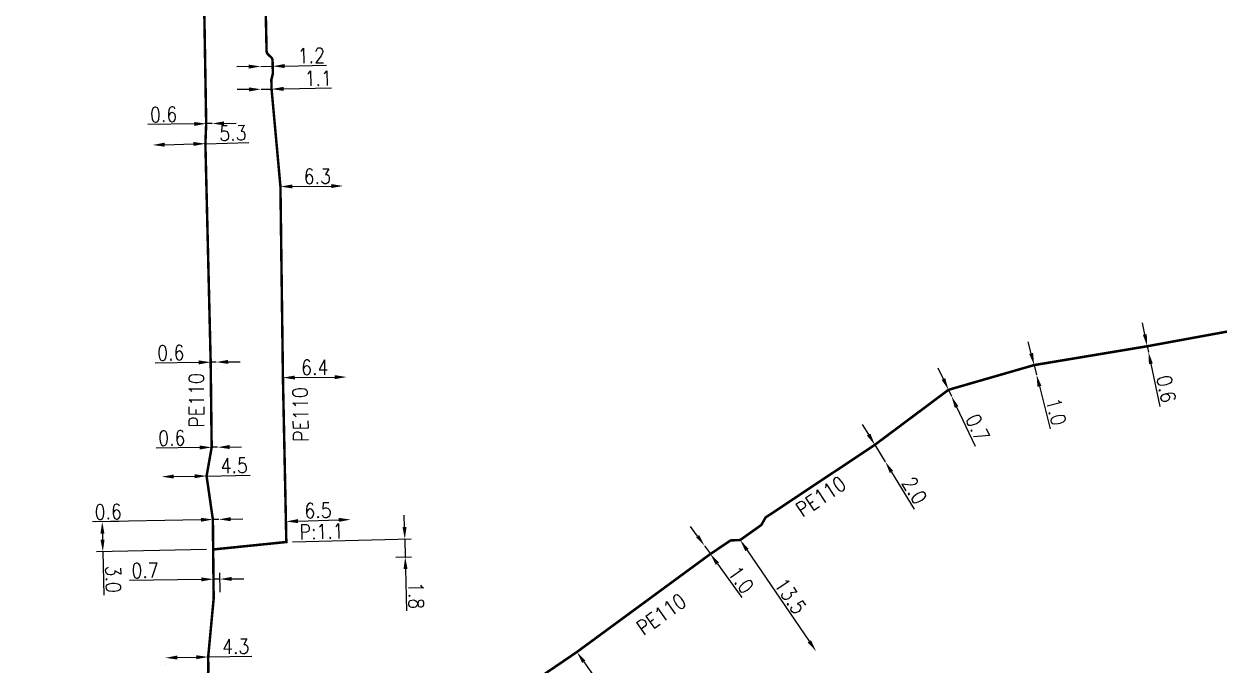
# Model space of a CAD drawing. Header units: millimetres. Extents: x 133989 to 135004, y 130988 to 132014.
# Drawn here: x 134310.6 to 134430.5, y 131575.8 to 131640.1 of the extents above; entities that cross this region are included whole.
import ezdxf
from ezdxf.enums import TextEntityAlignment as Align

# ---------------------------------------------------------------- set-up
doc = ezdxf.new("R2010")
doc.units = ezdxf.units.MM
doc.header["$PDMODE"] = 34
doc.linetypes.add('L_25_PE', pattern=[2000, 1000, 1000])
doc.layers.get('Defpoints').update_dxf_attribs({"linetype": 'CONTINUOUS'})
doc.layers.add('L_150', color=1, linetype='CONTINUOUS')
doc.styles.get("Standard").update_dxf_attribs({"font": 'romans.shx', "width": 0.85})
doc.dimstyles.get("Standard").update_dxf_attribs({"dimtxt": 1.5, "dimasz": 1.2, "dimexe": 0.625, "dimexo": 0.625, "dimgap": 0.25, "dimtad": 1, "dimdec": 1, "dimzin": 0, "dimdsep": 46, "dimtxsty": 'Standard', "dimcen": -0.5, "dimadec": 0, "dimazin": 0, "dimtfac": 1, "dimtdec": 1, "dimtmove": 0, "dimatfit": 3, "dimfxl": 0, "dimtolj": 1, "dimtzin": 0, "dimarcsym": 0})

# ---------------------------------------------------------------- blocks, each defined once
blk = doc.blocks.new('*D29')
at = {"layer": 'Defpoints', "color": 0, "linetype": 'Continuous', "transparency": 16777216}
for p in [(134366.09, 131577.07), (134373.86, 131566.03), (134373.86, 131566.03)]:
    blk.add_point(p, dxfattribs=at)
at = {"layer": 'L_150', "color": 0, "linetype": 'Continuous', "lineweight": -2, "transparency": 16777216}
blk.add_line((134366.78, 131576.09), (134373.16, 131567.01), dxfattribs=at)
at = {"layer": 'L_150', "color": 0, "linetype": 'Continuous', "transparency": 16777216}
for points in [[(134366.94, 131576.21), (134366.61, 131575.98), (134366.09, 131577.07)], [(134373.33, 131567.13), (134373, 131566.9), (134373.86, 131566.03)]]:
    blk.add_solid(points, dxfattribs=at)
at = {"layer": 'L_150', "color": 0, "linetype": 'Continuous', "transparency": 16777216, "insert": (134370.79, 131572.13), "char_height": 1.5, "attachment_point": 5, "rotation": 305.1283}
blk.add_mtext('\\A1;13.5', dxfattribs=at)
blk = doc.blocks.new('*D51')
at = {"layer": 'Defpoints', "color": 0, "linetype": 'Continuous', "transparency": 16777216}
for p in [(134324.79, 131576.48), (134324.79, 131576.48), (134329.09, 131576.57)]:
    blk.add_point(p, dxfattribs=at)
at = {"layer": 'L_150', "color": 0, "linetype": 'Continuous', "lineweight": -2, "transparency": 16777216}
for p, q in [((134324.8, 131575.86), (134324.8, 131575.86)), ((134325.99, 131576.51), (134327.89, 131576.54)), ((134329.09, 131576.57), (134333.46, 131576.66)), ((134329.1, 131575.94), (134329.1, 131575.94))]:
    blk.add_line(p, q, dxfattribs=at)
at = {"layer": 'L_150', "color": 0, "linetype": 'Continuous', "transparency": 16777216}
for points in [[(134325.99, 131576.71), (134325.99, 131576.31), (134324.79, 131576.48)], [(134327.89, 131576.74), (134327.89, 131576.34), (134329.09, 131576.57)]]:
    blk.add_solid(points, dxfattribs=at)
at = {"layer": 'L_150', "color": 0, "linetype": 'Continuous', "transparency": 16777216, "insert": (134331.85, 131577.63), "char_height": 1.5, "attachment_point": 5, "rotation": 1.1714}
blk.add_mtext('\\A1;4.3', dxfattribs=at)
blk = doc.blocks.new('*D52')
at = {"layer": 'Defpoints', "color": 0, "linetype": 'Continuous', "transparency": 16777216}
for p in [(134320.73, 131590.18), (134318.46, 131590.13), (134329.56, 131587.35)]:
    blk.add_point(p, dxfattribs=at)
at = {"layer": 'L_150', "color": 0, "linetype": 'Continuous', "lineweight": -2, "transparency": 16777216}
for p, q in [((134320.11, 131590.16), (134317.83, 131590.12)), ((134318.48, 131588.93), (134318.49, 131588.33)), ((134328.93, 131587.34), (134317.89, 131587.12)), ((134318.52, 131587.13), (134318.61, 131582.76))]:
    blk.add_line(p, q, dxfattribs=at)
at = {"layer": 'L_150', "color": 0, "linetype": 'Continuous', "transparency": 16777216}
for points in [[(134318.68, 131588.94), (134318.28, 131588.93), (134318.46, 131590.13)], [(134318.69, 131588.33), (134318.29, 131588.33), (134318.52, 131587.13)]]:
    blk.add_solid(points, dxfattribs=at)
at = {"layer": 'L_150', "color": 0, "linetype": 'Continuous', "transparency": 16777216, "insert": (134319.57, 131584.37), "char_height": 1.5, "attachment_point": 5, "rotation": 271.1636}
blk.add_mtext('\\A1;3.0', dxfattribs=at)
blk = doc.blocks.new('*D53')
at = {"layer": 'Defpoints', "color": 0, "linetype": 'Continuous', "transparency": 16777216}
for p in [(134329.56, 131590.36), (134330.16, 131590.37), (134330.16, 131590.37)]:
    blk.add_point(p, dxfattribs=at)
at = {"layer": 'L_150', "color": 0, "linetype": 'Continuous', "lineweight": -2, "transparency": 16777216}
for p, q in [((134328.36, 131590.33), (134317.49, 131590.11)), ((134330.16, 131590.37), (134329.56, 131590.36)), ((134331.36, 131590.39), (134332.56, 131590.42)), ((134329.57, 131589.73), (134329.57, 131589.73)), ((134330.17, 131589.74), (134330.17, 131589.74))]:
    blk.add_line(p, q, dxfattribs=at)
at = {"layer": 'L_150', "color": 0, "linetype": 'Continuous', "transparency": 16777216}
for points in [[(134328.36, 131590.53), (134328.36, 131590.13), (134329.56, 131590.36)], [(134331.35, 131590.59), (134331.36, 131590.19), (134330.16, 131590.37)]]:
    blk.add_solid(points, dxfattribs=at)
at = {"layer": 'L_150', "color": 0, "linetype": 'Continuous', "transparency": 16777216, "insert": (134319.06, 131591.14), "char_height": 1.5, "attachment_point": 5, "rotation": 1.1636}
blk.add_mtext('\\A1;0.6', dxfattribs=at)
blk = doc.blocks.new('*D54')
at = {"layer": 'Defpoints', "color": 0, "linetype": 'Continuous', "transparency": 16777216}
for p in [(134324.43, 131594.65), (134324.43, 131594.65), (134328.93, 131594.72)]:
    blk.add_point(p, dxfattribs=at)
at = {"layer": 'L_150', "color": 0, "linetype": 'Continuous', "lineweight": -2, "transparency": 16777216}
for p, q in [((134325.63, 131594.67), (134327.73, 131594.7)), ((134328.93, 131594.72), (134333.3, 131594.79))]:
    blk.add_line(p, q, dxfattribs=at)
at = {"layer": 'L_150', "color": 0, "linetype": 'Continuous', "transparency": 16777216}
for points in [[(134325.63, 131594.87), (134325.63, 131594.47), (134324.43, 131594.65)], [(134327.73, 131594.9), (134327.73, 131594.5), (134328.93, 131594.72)]]:
    blk.add_solid(points, dxfattribs=at)
at = {"layer": 'L_150', "color": 0, "linetype": 'Continuous', "transparency": 16777216, "insert": (134331.7, 131595.77), "char_height": 1.5, "attachment_point": 5, "rotation": 0.9589}
blk.add_mtext('\\A1;4.5', dxfattribs=at)
blk = doc.blocks.new('*D55')
at = {"layer": 'Defpoints', "color": 0, "linetype": 'Continuous', "transparency": 16777216}
for p in [(134329.44, 131597.6), (134330.04, 131597.61), (134330.04, 131597.61)]:
    blk.add_point(p, dxfattribs=at)
at = {"layer": 'L_150', "color": 0, "linetype": 'Continuous', "lineweight": -2, "transparency": 16777216}
for p, q in [((134328.24, 131597.58), (134323.87, 131597.5)), ((134330.04, 131597.61), (134329.44, 131597.6)), ((134331.24, 131597.63), (134332.44, 131597.65))]:
    blk.add_line(p, q, dxfattribs=at)
at = {"layer": 'L_150', "color": 0, "linetype": 'Continuous', "transparency": 16777216}
for points in [[(134328.23, 131597.78), (134328.24, 131597.38), (134329.44, 131597.6)], [(134331.23, 131597.83), (134331.24, 131597.43), (134330.04, 131597.61)]]:
    blk.add_solid(points, dxfattribs=at)
at = {"layer": 'L_150', "color": 0, "linetype": 'Continuous', "transparency": 16777216, "insert": (134325.44, 131598.53), "char_height": 1.5, "attachment_point": 5, "rotation": 0.9617}
blk.add_mtext('\\A1;0.6', dxfattribs=at)
blk = doc.blocks.new('*D56')
at = {"layer": 'Defpoints', "color": 0, "linetype": 'Continuous', "transparency": 16777216}
for p in [(134329.34, 131606.14), (134329.89, 131606.15), (134329.89, 131606.15)]:
    blk.add_point(p, dxfattribs=at)
at = {"layer": 'L_150', "color": 0, "linetype": 'Continuous', "lineweight": -2, "transparency": 16777216}
for p, q in [((134328.14, 131606.12), (134323.77, 131606.04)), ((134329.89, 131606.15), (134329.34, 131606.14)), ((134331.09, 131606.17), (134332.29, 131606.19)), ((134329.35, 131605.51), (134329.35, 131605.51)), ((134329.9, 131605.52), (134329.9, 131605.52))]:
    blk.add_line(p, q, dxfattribs=at)
at = {"layer": 'L_150', "color": 0, "linetype": 'Continuous', "transparency": 16777216}
for points in [[(134328.14, 131606.32), (134328.15, 131605.92), (134329.34, 131606.14)], [(134331.09, 131606.37), (134331.1, 131605.97), (134329.89, 131606.15)]]:
    blk.add_solid(points, dxfattribs=at)
at = {"layer": 'L_150', "color": 0, "linetype": 'Continuous', "transparency": 16777216, "insert": (134325.34, 131607.07), "char_height": 1.5, "attachment_point": 5, "rotation": 0.9617}
blk.add_mtext('\\A1;0.6', dxfattribs=at)
blk = doc.blocks.new('*D57')
at = {"layer": 'Defpoints', "color": 0, "linetype": 'Continuous', "transparency": 16777216}
for p in [(134323.52, 131627.93), (134323.52, 131627.93), (134328.81, 131628.06)]:
    blk.add_point(p, dxfattribs=at)
at = {"layer": 'L_150', "color": 0, "linetype": 'Continuous', "lineweight": -2, "transparency": 16777216}
for p, q in [((134324.72, 131627.96), (134327.62, 131628.03)), ((134328.81, 131628.06), (134333.18, 131628.17))]:
    blk.add_line(p, q, dxfattribs=at)
at = {"layer": 'L_150', "color": 0, "linetype": 'Continuous', "transparency": 16777216}
for points in [[(134324.71, 131628.16), (134324.72, 131627.76), (134323.52, 131627.93)], [(134327.61, 131628.23), (134327.62, 131627.83), (134328.81, 131628.06)]]:
    blk.add_solid(points, dxfattribs=at)
at = {"layer": 'L_150', "color": 0, "linetype": 'Continuous', "transparency": 16777216, "insert": (134331.57, 131629.13), "char_height": 1.5, "attachment_point": 5, "rotation": 1.433}
blk.add_mtext('\\A1;5.3', dxfattribs=at)
blk = doc.blocks.new('*D58')
at = {"layer": 'Defpoints', "color": 0, "linetype": 'Continuous', "transparency": 16777216}
for p in [(134328.89, 131630.07), (134329.49, 131630.08), (134329.49, 131630.08)]:
    blk.add_point(p, dxfattribs=at)
at = {"layer": 'L_150', "color": 0, "linetype": 'Continuous', "lineweight": -2, "transparency": 16777216}
for p, q in [((134327.69, 131630.04), (134323.05, 131629.97)), ((134329.49, 131630.08), (134328.89, 131630.07)), ((134330.69, 131630.1), (134331.89, 131630.12))]:
    blk.add_line(p, q, dxfattribs=at)
at = {"layer": 'L_150', "color": 0, "linetype": 'Continuous', "transparency": 16777216}
for points in [[(134327.69, 131630.24), (134327.7, 131629.84), (134328.89, 131630.07)], [(134330.69, 131630.3), (134330.69, 131629.9), (134329.49, 131630.08)]]:
    blk.add_solid(points, dxfattribs=at)
at = {"layer": 'L_150', "color": 0, "linetype": 'Continuous', "transparency": 16777216, "insert": (134324.62, 131630.99), "char_height": 1.5, "attachment_point": 5, "rotation": 0.9772}
blk.add_mtext('\\A1;0.6', dxfattribs=at)
blk = doc.blocks.new('*D59')
at = {"layer": 'Defpoints', "color": 0, "linetype": 'Continuous', "transparency": 16777216}
for p in [(134336.93, 131588.1), (134347.3, 131586.56), (134348.86, 131586.6)]:
    blk.add_point(p, dxfattribs=at)
at = {"layer": 'L_150', "color": 0, "linetype": 'Continuous', "lineweight": -2, "transparency": 16777216}
for p, q in [((134348.79, 131589.6), (134348.76, 131590.8)), ((134337.55, 131588.11), (134349.44, 131588.41)), ((134348.82, 131588.4), (134348.86, 131586.6)), ((134347.92, 131586.57), (134349.49, 131586.61)), ((134348.89, 131585.4), (134349, 131581.21))]:
    blk.add_line(p, q, dxfattribs=at)
at = {"layer": 'L_150', "color": 0, "linetype": 'Continuous', "transparency": 16777216}
for points in [[(134348.99, 131589.6), (134348.59, 131589.59), (134348.82, 131588.4)], [(134349.09, 131585.4), (134348.69, 131585.39), (134348.86, 131586.6)]]:
    blk.add_solid(points, dxfattribs=at)
at = {"layer": 'L_150', "color": 0, "linetype": 'Continuous', "transparency": 16777216, "insert": (134349.96, 131582.73), "char_height": 1.5, "attachment_point": 5, "rotation": 271.4348}
blk.add_mtext('\\A1;1.8', dxfattribs=at)
blk = doc.blocks.new('*D60')
at = {"layer": 'Defpoints', "color": 0, "linetype": 'Continuous', "transparency": 16777216}
for p in [(134336.34, 131623.76), (134342.64, 131623.82), (134342.64, 131623.82)]:
    blk.add_point(p, dxfattribs=at)
at = {"layer": 'L_150', "color": 0, "linetype": 'Continuous', "lineweight": -2, "transparency": 16777216}
blk.add_line((134337.54, 131623.77), (134341.44, 131623.81), dxfattribs=at)
at = {"layer": 'L_150', "color": 0, "linetype": 'Continuous', "transparency": 16777216}
for points in [[(134337.54, 131623.97), (134337.54, 131623.57), (134336.34, 131623.76)], [(134341.44, 131624.01), (134341.44, 131623.61), (134342.64, 131623.82)]]:
    blk.add_solid(points, dxfattribs=at)
at = {"layer": 'L_150', "color": 0, "linetype": 'Continuous', "transparency": 16777216, "insert": (134340.04, 131624.79), "char_height": 1.5, "attachment_point": 5, "rotation": 0.5846}
blk.add_mtext('\\A1;6.3', dxfattribs=at)
blk = doc.blocks.new('*D61')
at = {"layer": 'Defpoints', "color": 0, "linetype": 'Continuous', "transparency": 16777216}
for p in [(134334.36, 131635.81), (134334.36, 131635.81), (134335.56, 131635.83)]:
    blk.add_point(p, dxfattribs=at)
at = {"layer": 'L_150', "color": 0, "linetype": 'Continuous', "lineweight": -2, "transparency": 16777216}
for p, q in [((134333.16, 131635.79), (134331.96, 131635.77)), ((134334.36, 131635.81), (134335.56, 131635.83)), ((134336.76, 131635.85), (134340.95, 131635.93))]:
    blk.add_line(p, q, dxfattribs=at)
at = {"layer": 'L_150', "color": 0, "linetype": 'Continuous', "transparency": 16777216}
for points in [[(134333.16, 131635.99), (134333.16, 131635.59), (134334.36, 131635.81)], [(134336.76, 131636.05), (134336.77, 131635.65), (134335.56, 131635.83)]]:
    blk.add_solid(points, dxfattribs=at)
at = {"layer": 'L_150', "color": 0, "linetype": 'Continuous', "transparency": 16777216, "insert": (134339.44, 131636.9), "char_height": 1.5, "attachment_point": 5, "rotation": 0.9835}
blk.add_mtext('\\A1;1.2', dxfattribs=at)
blk = doc.blocks.new('*D62')
at = {"layer": 'Defpoints', "color": 0, "linetype": 'Continuous', "transparency": 16777216}
for p in [(134334.4, 131633.52), (134334.4, 131633.52), (134335.45, 131633.54)]:
    blk.add_point(p, dxfattribs=at)
at = {"layer": 'L_150', "color": 0, "linetype": 'Continuous', "lineweight": -2, "transparency": 16777216}
for p, q in [((134333.2, 131633.5), (134332, 131633.48)), ((134334.39, 131634.15), (134334.39, 131634.15)), ((134334.4, 131633.52), (134335.45, 131633.54)), ((134336.65, 131633.56), (134341.46, 131633.65))]:
    blk.add_line(p, q, dxfattribs=at)
at = {"layer": 'L_150', "color": 0, "linetype": 'Continuous', "transparency": 16777216}
for points in [[(134333.2, 131633.7), (134333.2, 131633.3), (134334.4, 131633.52)], [(134336.65, 131633.76), (134336.65, 131633.36), (134335.45, 131633.54)]]:
    blk.add_solid(points, dxfattribs=at)
at = {"layer": 'L_150', "color": 0, "linetype": 'Continuous', "transparency": 16777216, "insert": (134340.13, 131634.62), "char_height": 1.5, "attachment_point": 5, "rotation": 0.9835}
blk.add_mtext('\\A1;1.1', dxfattribs=at)
blk = doc.blocks.new('*D101')
at = {"layer": 'Defpoints', "color": 0, "linetype": 'Continuous', "transparency": 16777216}
for p in [(134378.9, 131587.71), (134378.9, 131587.71), (134379.48, 131586.9)]:
    blk.add_point(p, dxfattribs=at)
at = {"layer": 'L_150', "color": 0, "linetype": 'Continuous', "lineweight": -2, "transparency": 16777216}
for p, q in [((134378.2, 131588.69), (134377.5, 131589.66)), ((134378.9, 131587.71), (134379.48, 131586.9)), ((134380.18, 131585.92), (134382.62, 131582.52))]:
    blk.add_line(p, q, dxfattribs=at)
at = {"layer": 'L_150', "color": 0, "linetype": 'Continuous', "transparency": 16777216}
for points in [[(134378.36, 131588.8), (134378.04, 131588.57), (134378.9, 131587.71)], [(134380.34, 131586.04), (134380.02, 131585.81), (134379.48, 131586.9)]]:
    blk.add_solid(points, dxfattribs=at)
at = {"layer": 'L_150', "color": 0, "linetype": 'Continuous', "transparency": 16777216, "insert": (134382.56, 131584.32), "char_height": 1.5, "attachment_point": 5, "rotation": 305.6369}
blk.add_mtext('\\A1;1.0', dxfattribs=at)
blk = doc.blocks.new('*D102')
at = {"layer": 'Defpoints', "color": 0, "linetype": 'Continuous', "transparency": 16777216}
for p in [(134330.26, 131584.38), (134329.64, 131582.43), (134330.29, 131582.44)]:
    blk.add_point(p, dxfattribs=at)
at = {"layer": 'L_150', "color": 0, "linetype": 'Continuous', "lineweight": -2, "transparency": 16777216}
for p, q in [((134328.41, 131584.35), (134321.19, 131584.23)), ((134329.63, 131583.06), (134329.6, 131584.99)), ((134330.26, 131584.38), (134329.61, 131584.37)), ((134330.28, 131583.07), (134330.25, 131585)), ((134331.46, 131584.4), (134332.66, 131584.42))]:
    blk.add_line(p, q, dxfattribs=at)
at = {"layer": 'L_150', "color": 0, "linetype": 'Continuous', "transparency": 16777216}
for points in [[(134328.41, 131584.55), (134328.41, 131584.15), (134329.61, 131584.37)], [(134331.46, 131584.6), (134331.46, 131584.2), (134330.26, 131584.38)]]:
    blk.add_solid(points, dxfattribs=at)
at = {"layer": 'L_150', "color": 0, "linetype": 'Continuous', "transparency": 16777216, "insert": (134322.76, 131585.25), "char_height": 1.5, "attachment_point": 5, "rotation": 0.9617}
blk.add_mtext('\\A1;0.7', dxfattribs=at)
blk = doc.blocks.new('*D103')
at = {"layer": 'Defpoints', "color": 0, "linetype": 'Continuous', "transparency": 16777216}
for p in [(134336.89, 131590.16), (134343.39, 131590.35), (134343.39, 131590.35)]:
    blk.add_point(p, dxfattribs=at)
at = {"layer": 'L_150', "color": 0, "linetype": 'Continuous', "lineweight": -2, "transparency": 16777216}
for p, q in [((134336.88, 131590.79), (134336.88, 131590.79)), ((134338.09, 131590.2), (134342.19, 131590.32)), ((134343.37, 131590.98), (134343.37, 131590.98))]:
    blk.add_line(p, q, dxfattribs=at)
at = {"layer": 'L_150', "color": 0, "linetype": 'Continuous', "transparency": 16777216}
for points in [[(134338.09, 131590.4), (134338.1, 131590), (134336.89, 131590.16)], [(134342.19, 131590.52), (134342.2, 131590.12), (134343.39, 131590.35)]]:
    blk.add_solid(points, dxfattribs=at)
at = {"layer": 'L_150', "color": 0, "linetype": 'Continuous', "transparency": 16777216, "insert": (134340.11, 131591.26), "char_height": 1.5, "attachment_point": 5, "rotation": 1.6705}
blk.add_mtext('\\A1;6.5', dxfattribs=at)
blk = doc.blocks.new('*D104')
at = {"layer": 'Defpoints', "color": 0, "linetype": 'Continuous', "transparency": 16777216}
for p in [(134336.59, 131604.59), (134342.99, 131604.65), (134342.99, 131604.65)]:
    blk.add_point(p, dxfattribs=at)
at = {"layer": 'L_150', "color": 0, "linetype": 'Continuous', "lineweight": -2, "transparency": 16777216}
blk.add_line((134337.79, 131604.6), (134341.79, 131604.64), dxfattribs=at)
at = {"layer": 'L_150', "color": 0, "linetype": 'Continuous', "transparency": 16777216}
for points in [[(134337.78, 131604.8), (134337.79, 131604.4), (134336.59, 131604.59)], [(134341.78, 131604.84), (134341.79, 131604.44), (134342.99, 131604.65)]]:
    blk.add_solid(points, dxfattribs=at)
at = {"layer": 'L_150', "color": 0, "linetype": 'Continuous', "transparency": 16777216, "insert": (134339.78, 131605.62), "char_height": 1.5, "attachment_point": 5, "rotation": 0.5846}
blk.add_mtext('\\A1;6.4', dxfattribs=at)
blk = doc.blocks.new('*D801')
at = {"layer": 'Defpoints', "color": 0, "linetype": 'Continuous', "transparency": 16777216}
for p in [(134411.96, 131605.85), (134412.2, 131604.88), (134412.2, 131604.88)]:
    blk.add_point(p, dxfattribs=at)
at = {"layer": 'L_150', "color": 0, "linetype": 'Continuous', "lineweight": -2, "transparency": 16777216}
for p, q in [((134411.67, 131607.02), (134411.37, 131608.18)), ((134411.96, 131605.85), (134412.2, 131604.88)), ((134412.5, 131603.72), (134413.57, 131599.47))]:
    blk.add_line(p, q, dxfattribs=at)
at = {"layer": 'L_150', "color": 0, "linetype": 'Continuous', "transparency": 16777216}
for points in [[(134411.86, 131607.07), (134411.47, 131606.97), (134411.96, 131605.85)], [(134412.69, 131603.77), (134412.3, 131603.67), (134412.2, 131604.88)]]:
    blk.add_solid(points, dxfattribs=at)
at = {"layer": 'L_150', "color": 0, "linetype": 'Continuous', "transparency": 16777216, "insert": (134414.17, 131601.17), "char_height": 1.5, "attachment_point": 5, "rotation": 284.1436}
blk.add_mtext('\\A1;1.0', dxfattribs=at)
blk = doc.blocks.new('*D802')
at = {"layer": 'Defpoints', "color": 0, "linetype": 'Continuous', "transparency": 16777216}
for p in [(134423.31, 131607.74), (134423.43, 131607.16), (134423.43, 131607.16)]:
    blk.add_point(p, dxfattribs=at)
at = {"layer": 'L_150', "color": 0, "linetype": 'Continuous', "lineweight": -2, "transparency": 16777216}
for p, q in [((134423.06, 131608.92), (134422.82, 131610.09)), ((134423.31, 131607.74), (134423.43, 131607.16)), ((134423.92, 131607.87), (134423.92, 131607.87)), ((134424.04, 131607.28), (134424.04, 131607.28)), ((134423.67, 131605.98), (134424.56, 131601.7))]:
    blk.add_line(p, q, dxfattribs=at)
at = {"layer": 'L_150', "color": 0, "linetype": 'Continuous', "transparency": 16777216}
for points in [[(134423.26, 131608.96), (134422.87, 131608.88), (134423.31, 131607.74)], [(134423.87, 131606.02), (134423.48, 131605.94), (134423.43, 131607.16)]]:
    blk.add_solid(points, dxfattribs=at)
at = {"layer": 'L_150', "color": 0, "linetype": 'Continuous', "transparency": 16777216, "insert": (134425.22, 131603.46), "char_height": 1.5, "attachment_point": 5, "rotation": 281.7594}
blk.add_mtext('\\A1;0.6', dxfattribs=at)
blk = doc.blocks.new('*D805')
at = {"layer": 'Defpoints', "color": 0, "linetype": 'Continuous', "transparency": 16777216}
for p in [(134382.47, 131588.3), (134390.08, 131577.15), (134390.08, 131577.15)]:
    blk.add_point(p, dxfattribs=at)
at = {"layer": 'L_150', "color": 0, "linetype": 'Continuous', "lineweight": -2, "transparency": 16777216}
blk.add_line((134383.14, 131587.31), (134389.4, 131578.14), dxfattribs=at)
at = {"layer": 'L_150', "color": 0, "linetype": 'Continuous', "transparency": 16777216}
for points in [[(134383.31, 131587.42), (134382.98, 131587.19), (134382.47, 131588.3)], [(134389.57, 131578.25), (134389.24, 131578.03), (134390.08, 131577.15)]]:
    blk.add_solid(points, dxfattribs=at)
at = {"layer": 'L_150', "color": 0, "linetype": 'Continuous', "transparency": 16777216, "insert": (134387.51, 131582.68), "char_height": 1.5, "attachment_point": 5, "rotation": 304.3273}
blk.add_mtext('\\A1;13.5', dxfattribs=at)
blk = doc.blocks.new('*D806')
at = {"layer": 'Defpoints', "color": 0, "linetype": 'Continuous', "transparency": 16777216}
for p in [(134395.98, 131597.85), (134397.03, 131596.15), (134397.03, 131596.15)]:
    blk.add_point(p, dxfattribs=at)
at = {"layer": 'L_150', "color": 0, "linetype": 'Continuous', "lineweight": -2, "transparency": 16777216}
for p, q in [((134395.36, 131598.88), (134394.73, 131599.9)), ((134395.98, 131597.85), (134397.03, 131596.15)), ((134397.65, 131595.12), (134399.93, 131591.39))]:
    blk.add_line(p, q, dxfattribs=at)
at = {"layer": 'L_150', "color": 0, "linetype": 'Continuous', "transparency": 16777216}
for points in [[(134395.53, 131598.98), (134395.18, 131598.77), (134395.98, 131597.85)], [(134397.82, 131595.23), (134397.48, 131595.02), (134397.03, 131596.15)]]:
    blk.add_solid(points, dxfattribs=at)
at = {"layer": 'L_150', "color": 0, "linetype": 'Continuous', "transparency": 16777216, "insert": (134399.96, 131593.27), "char_height": 1.5, "attachment_point": 5, "rotation": 301.4702}
blk.add_mtext('\\A1;2.0', dxfattribs=at)
blk = doc.blocks.new('*D807')
at = {"layer": 'Defpoints', "color": 0, "linetype": 'Continuous', "transparency": 16777216}
for p in [(134403.37, 131603.37), (134403.67, 131602.73), (134403.67, 131602.73)]:
    blk.add_point(p, dxfattribs=at)
at = {"layer": 'L_150', "color": 0, "linetype": 'Continuous', "lineweight": -2, "transparency": 16777216}
for p, q in [((134402.86, 131604.45), (134402.34, 131605.54)), ((134403.37, 131603.37), (134403.67, 131602.73)), ((134404.18, 131601.65), (134406.05, 131597.7))]:
    blk.add_line(p, q, dxfattribs=at)
at = {"layer": 'L_150', "color": 0, "linetype": 'Continuous', "transparency": 16777216}
for points in [[(134403.04, 131604.54), (134402.68, 131604.37), (134403.37, 131603.37)], [(134404.36, 131601.73), (134404, 131601.56), (134403.67, 131602.73)]]:
    blk.add_solid(points, dxfattribs=at)
at = {"layer": 'L_150', "color": 0, "linetype": 'Continuous', "transparency": 16777216, "insert": (134406.28, 131599.56), "char_height": 1.5, "attachment_point": 5, "rotation": 295.2924}
blk.add_mtext('\\A1;0.7', dxfattribs=at)

msp = doc.modelspace()

# ---------------------------------------------------------------- linework, layer by layer
at = {"layer": 'L_150', "linetype": 'L_25_PE', "flags": 128}
for points in [[(134332.21, 131553.05, 0.25, 0.25, 0), (134327.25, 131559.24, 0.25, 0.25, 0), (134327.25, 131559.24, 0.25, 0.25, 0), (134327.25, 131559.24, 0.25, 0.25, 0), (134327.25, 131559.24, 0.25, 0.25, 0), (134327.25, 131559.24, 0.25, 0.25, 0.269834), (134329.6, 131563.56, 0.25, 0.25, 0), (134329.6, 131563.56, 0.25, 0.25, 0), (134329.47, 131571.68, 0.25, 0.25, 0.197895), (134329.32, 131572.03, 0.25, 0.25, 0), (134328.9, 131572.44, 0.25, 0.25, -0.198325), (134328.75, 131572.79, 0.25, 0.25, 0), (134328.74, 131573.46, 0.25, 0.25, 0), (134328.73, 131574.19, 0.25, 0.25, -0.13304), (134328.79, 131574.45, 0.25, 0.25, 0), (134329.05, 131574.9, 0.25, 0.25, 0.13354), (134329.11, 131575.15, 0.25, 0.25, 0), (134329.09, 131576.57, 0.25, 0.25, 0), (134329.64, 131582.43, 0.25, 0.25, 0), (134329.59, 131587.36, 0.25, 0.25, 0), (134329.56, 131590.36, 0.25, 0.25, 0), (134329.56, 131590.36, 0.25, 0.25, 0), (134328.93, 131594.72, 0.25, 0.25, 0), (134329.44, 131597.6, 0.25, 0.25, 0), (134329.34, 131606.14, 0.25, 0.25, 0), (134328.81, 131628.06, 0.25, 0.25, 0), (134328.89, 131630.07, 0.25, 0.25, 0), (134328.5, 131653.05, 0.25, 0.25, 0), (134328.22, 131657.76, 0.25, 0.25, 0), (134328.13, 131668.96, 0.25, 0.25, 0), (134327.8, 131676.41, 0, 0, 0)], [(134329.56, 131587.35, 0.25, 0.25, 0), (134336.93, 131588.1, 0.25, 0.25, 0), (134336.89, 131590.16, 0.25, 0.25, 0), (134336.59, 131604.59, 0.25, 0.25, 0), (134336.59, 131604.59, 0.25, 0.25, 0), (134336.34, 131623.76, 0.25, 0.25, 0), (134335.45, 131633.54, 0.25, 0.25, 0), (134335.43, 131634.44, 0.25, 0.25, -0.068592), (134335.45, 131634.57, 0.25, 0.25, 0), (134335.56, 131635, 0.25, 0.25, 0.067857), (134335.58, 131635.13, 0.25, 0.25, 0), (134335.56, 131635.83, 0.25, 0.25, 0), (134335.55, 131636.37, 0.25, 0.25, 0.196222), (134335.41, 131636.72, 0.25, 0.25, 0), (134335.09, 131637.03, 0.25, 0.25, -0.195358), (134334.95, 131637.37, 0.25, 0.25, 0), (134334.88, 131640.6, 0.25, 0.25, 0), (134334.57, 131655.62, 0.25, 0.25, 0), (134334.44, 131668.97, 0.25, 0.25, 0), (134334.46, 131671.03, 0.25, 0.25, 0), (134334.48, 131671.73, 0, 0, 0)], [(134256.75, 131499.65, 0.25, 0.25, 0), (134257.22, 131499, 0.25, 0.25, 0), (134259.81, 131500.87, 0.25, 0.25, 0), (134260.53, 131501.7, 0.25, 0.25, 0), (134272.98, 131510.37, 0.25, 0.25, 0), (134275.31, 131512.05, 0.25, 0.25, -0.271571), (134275.81, 131512.1, 0.25, 0.25, 0), (134276.38, 131511.83, 0.25, 0.25, 0.271571), (134276.89, 131511.88, 0.25, 0.25, 0), (134277.53, 131512.34, 0.25, 0.25, 0), (134277.53, 131512.34, 0.25, 0.25, 0), (134277.98, 131512.66, 0.25, 0.25, 0.189416), (134278.18, 131512.97, 0.25, 0.25, 0), (134278.22, 131513.17, 0.25, 0.25, 0), (134278.22, 131513.17, 0.25, 0.25, 0), (134279.37, 131515.26, 0.25, 0.25, 0), (134285.17, 131519.43, 0.25, 0.25, 0), (134289.22, 131522.1, 0.25, 0.25, 0), (134304.97, 131533.66, 0.25, 0.25, 0), (134312.04, 131537.33, 0.25, 0.25, 0), (134313.14, 131538.05, 0.25, 0.25, 0.010221), (134313.16, 131538.06, 0.25, 0.25, 0), (134314.03, 131538.69, 0.25, 0.25, 0), (134314.71, 131539.18, 0.25, 0.25, 0.228145), (134314.92, 131539.56, 0.25, 0.25, 0), (134314.96, 131540.35, 0.25, 0.25, -0.228145), (134315.17, 131540.74, 0.25, 0.25, 0), (134317.33, 131542.29, 0.25, 0.25, 0), (134319.78, 131543.79, 0.25, 0.25, 0), (134327.7, 131549.87, 0.25, 0.25, 0), (134332.21, 131553.05, 0.25, 0.25, 0), (134338.74, 131557.66, 0.25, 0.25, 0), (134341.18, 131559.56, 0.25, 0.25, 0), (134348.46, 131564.57, 0.25, 0.25, -0.223959), (134348.88, 131564.64, 0.25, 0.25, 0), (134349.19, 131564.55, 0.25, 0.25, 0.229104), (134349.62, 131564.63, 0.25, 0.25, 0), (134350.29, 131565.11, 0.25, 0.25, 0), (134350.95, 131565.58, 0.25, 0.25, 0.243095), (134351.16, 131565.99, 0.25, 0.25, 0), (134351.16, 131566.33, 0.25, 0.25, -0.242241), (134351.36, 131566.74, 0.25, 0.25, 0), (134352.43, 131567.5, 0.25, 0.25, 0), (134354.54, 131568.92, 0.25, 0.25, 0), (134359.94, 131572.89, 0.25, 0.25, 0), (134366.09, 131577.07, 0.25, 0.25, 0), (134379.48, 131586.9, 0.25, 0.25, 0), (134381.51, 131588.26, 0.25, 0.25, 0), (134382.47, 131588.3, 0.25, 0.25, 0), (134382.47, 131588.3, 0.25, 0.25, 0), (134382.47, 131588.3, 0.25, 0.25, 0), (134384.59, 131589.81, 0.25, 0.25, 0), (134384.59, 131589.81, 0.25, 0.25, 0), (134384.59, 131589.81, 0.25, 0.25, 0), (134385.02, 131590.57, 0.25, 0.25, 0), (134385.47, 131590.86, 0.25, 0.25, 0), (134395.98, 131597.85, 0.25, 0.25, 0), (134403.37, 131603.37, 0.25, 0.25, 0), (134411.96, 131605.85, 0.25, 0.25, 0), (134423.31, 131607.74, 0.25, 0.25, 0), (134435.42, 131609.96, 0.25, 0.25, 0), (134450.21, 131612.47, 0.25, 0.25, 0), (134456.08, 131613.57, 0.25, 0.25, 0), (134456.29, 131613.38, 0.25, 0.25, 0), (134462.02, 131614.36, 0.25, 0.25, 0), (134469.01, 131615.67, 0.25, 0.25, 0), (134474.35, 131616.36, 0.25, 0.25, 0), (134479.47, 131617.15, 0.25, 0.25, 0), (134491.82, 131619.4, 0.25, 0.25, 0), (134502.54, 131621.24, 0.25, 0.25, 0), (134513.78, 131623.05, 0.25, 0.25, 0), (134515.79, 131623.38, 0.25, 0.25, 0), (134515.55, 131624.89, 0.25, 0.25, 0), (134519.39, 131625.58, 0.25, 0.25, 0), (134537.15, 131628.77, 0.25, 0.25, 0), (134537.09, 131627.16, 0.25, 0.25, 0), (134538.1, 131627.32, 0.25, 0.25, 0), (134538.04, 131626.35, 0.25, 0.25, 0), (134538.12, 131618.93, 0, 0, 0)]]:
    msp.add_lwpolyline(points, format="xyseb", dxfattribs=at)

# ---------------------------------------------------------------- texts
at = {"layer": 'L_150', "linetype": 'Continuous', "width": 0.85}
for s, rotation, p in [('PE110', 90.6263, (134328.7, 131599.59)), ('PE110', 91.2247, (134339.17, 131598.18)), ('PE110', 33.6126, (134388.71, 131590.53)), ('P:1.1', 1.6705, (134338.28, 131588.34))]:
    msp.add_text(s, height=1.5, rotation=rotation, dxfattribs=at).set_placement(p)
msp.add_text('PE110', height=1.5, rotation=35.203, dxfattribs=at).set_placement((134374.56, 131580.85), align=Align.MIDDLE)

# ---------------------------------------------------------------- dimensions: what is measured, and where the dimension line sits
at = {"layer": 'L_150', "linetype": 'Continuous'}
for base, p1, p2, angle, picture, middle in [((134334.36, 131635.81), (134335.56, 131635.83), (134334.36, 131635.81), 0.9835, '*D61', (134339.46, 131635.9)), ((134334.4, 131633.52), (134335.45, 131633.54), (134334.4, 131633.52), 0.9835, '*D62', (134340.14, 131633.62)), ((134329.49, 131630.08), (134328.89, 131630.07), (134329.49, 131630.08), 180.9772, '*D58', (134324.64, 131629.99)), ((134323.52, 131627.93), (134328.81, 131628.06), (134323.52, 131627.93), 1.433, '*D57', (134331.6, 131628.13)), ((134342.64, 131623.82), (134336.34, 131623.76), (134342.64, 131623.82), 180.5846, '*D60', (134340.05, 131623.79)), ((134423.43, 131607.16), (134423.31, 131607.74), (134423.43, 131607.16), 101.7594, '*D802', (134424.24, 131603.25)), ((134412.2, 131604.88), (134411.96, 131605.85), (134412.2, 131604.88), 104.1436, '*D801', (134413.2, 131600.92)), ((134329.89, 131606.15), (134329.34, 131606.14), (134329.89, 131606.15), 180.9617, '*D56', (134325.36, 131606.07)), ((134342.99, 131604.65), (134336.59, 131604.59), (134342.99, 131604.65), 180.5846, '*D104', (134339.79, 131604.62)), ((134403.67, 131602.73), (134403.37, 131603.37), (134403.67, 131602.73), 115.2924, '*D807', (134405.37, 131599.13)), ((134397.03, 131596.15), (134395.98, 131597.85), (134397.03, 131596.15), 121.4702, '*D806', (134399.11, 131592.75)), ((134330.04, 131597.61), (134329.44, 131597.6), (134330.04, 131597.61), 180.9617, '*D55', (134325.45, 131597.53)), ((134324.43, 131594.65), (134328.93, 131594.72), (134324.43, 131594.65), 0.9589, '*D54', (134331.72, 131594.77)), ((134330.16, 131590.37), (134329.56, 131590.36), (134330.16, 131590.37), 181.1636, '*D53', (134319.08, 131590.14)), ((134343.39, 131590.35), (134336.89, 131590.16), (134343.39, 131590.35), 181.6705, '*D103', (134340.14, 131590.26)), ((134318.46, 131590.13), (134329.56, 131587.35), (134320.73, 131590.18), 271.1636, '*D52', (134318.57, 131584.35)), ((134348.86, 131586.6), (134336.93, 131588.1), (134347.3, 131586.56), 91.4348, '*D59', (134348.96, 131582.7)), ((134378.9, 131587.71), (134379.48, 131586.9), (134378.9, 131587.71), 305.6369, '*D101', (134381.75, 131583.73)), ((134390.08, 131577.15), (134382.47, 131588.3), (134390.08, 131577.15), 124.3273, '*D805', (134386.68, 131582.12)), ((134330.2596, 131584.3774), (134329.6422, 131582.4307), (134330.2921, 131582.4416), 180.9617, '*D102', (134322.7762, 131584.2517)), ((134324.79, 131576.48), (134329.09, 131576.57), (134324.79, 131576.48), 1.1714, '*D51', (134331.87, 131576.63)), ((134373.86, 131566.03), (134366.09, 131577.07), (134373.86, 131566.03), 125.1283, '*D29', (134369.97, 131571.55))]:
    dim = msp.add_linear_dim(base=base, p1=p1, p2=p2, angle=angle, dimstyle='Standard', dxfattribs=at)
    dim.commit()
    dim.dimension.update_dxf_attribs({"geometry": picture, "text_midpoint": middle, "dimtype": 160})

doc.saveas('drawing.dxf')
